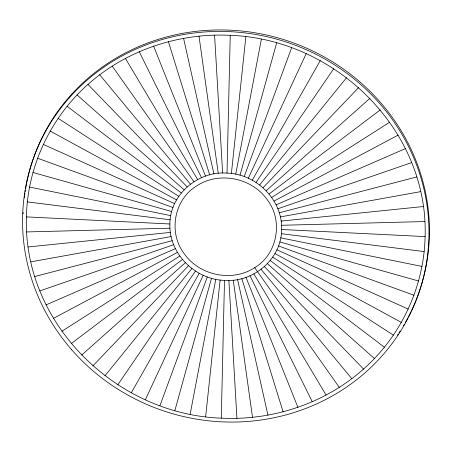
<?xml version="1.0" encoding="UTF-8"?>
<svg xmlns="http://www.w3.org/2000/svg" width="452" height="452" viewBox="0 0 452 452"><rect width="100%" height="100%" fill="white"/><g stroke="black" fill="none" stroke-linecap="round" stroke-linejoin="round"><path stroke-width="0.68" d="M221.282 418.151C116.35 414.507 22.928 323.779 26.408 216.887C27.442 166.681 50.392 117.689 87.965 84.428C126.492 50.082 178.851 32.73 230.232 35.335C335.164 38.979 428.592 129.701 425.106 236.594C424.072 286.805 401.122 335.796 363.555 369.052C325.022 403.399 272.663 420.75 221.282 418.151L224.503 280.387C195.309 279.596 168.76 253.657 169.89 223.983C169.856 194.58 198.253 170.732 227.011 173.099C256.211 173.884 282.754 199.824 281.624 229.503C281.658 258.9 253.261 282.749 224.503 280.387M227.011 173.099L230.232 35.335M205.654 416.789L220.124 280.003M231.39 173.478L245.86 36.697M190.151 414.252L215.779 279.291M235.735 174.189L261.363 39.228M174.867 410.563L211.496 278.257M240.018 175.223L276.647 42.923M159.901 405.738L207.298 276.906M244.216 176.579L291.619 47.748M145.335 399.811L203.219 275.245M248.295 178.241L306.179 53.675M131.266 392.816L199.275 273.285M252.239 180.201L320.248 60.67M117.78 384.799L195.496 271.036M256.018 182.444L333.734 68.687M104.96 375.804L191.902 268.516M259.612 184.964L346.554 77.682M92.886 365.888L188.518 265.736M262.996 187.744L358.628 87.592M81.631 355.119L185.365 262.719M266.149 190.761L369.883 98.361M71.263 343.56L182.461 259.482M269.053 194.004L380.251 109.921M254.691 267.669C277.432 254.182 283.432 221.039 267.516 200.106C252.38 177.935 219.361 170.997 196.829 185.812C174.082 199.298 168.082 232.447 183.998 253.374C199.14 275.545 232.153 282.489 254.691 267.669L339.311 387.387M61.851 331.276L179.823 256.041M271.692 197.445L389.664 122.204M53.449 318.349L177.466 252.414M274.048 201.067L398.071 135.131M46.104 304.863L175.41 248.634M276.104 204.846L405.41 148.623M39.872 290.89L173.664 244.718M277.856 208.762L411.642 162.596M34.781 276.522L172.235 240.69M279.279 212.79L416.733 176.964M30.872 261.844L171.138 236.577M280.376 216.903L420.642 191.637M28.165 246.956L170.381 232.407M281.133 221.079L423.354 206.53M26.674 231.938L169.963 228.198M281.551 225.282L424.84 221.548M26.408 216.887L169.89 223.983M281.624 229.503L425.106 236.594M27.374 201.903L170.161 219.779M281.353 233.701L424.14 251.583M29.566 187.066L170.771 215.621M280.743 237.859L421.953 266.414M32.962 172.478L171.726 211.536M279.788 241.95L418.552 281.003M37.55 158.223L173.009 207.541M278.505 245.944L413.964 295.258M43.296 144.391L174.625 203.66M276.895 249.82L408.218 309.095M50.166 131.063L176.546 199.925M274.969 253.555L401.348 322.417M58.122 118.328L178.777 196.36M272.737 257.126L393.393 335.152M67.111 106.265L181.297 192.976M270.217 260.505L384.403 347.221M77.077 94.943L184.088 189.806M267.426 263.68L374.437 358.543M87.965 84.428L187.139 186.857M264.375 266.623L363.555 369.052M99.694 74.795L190.428 184.156M261.087 269.324L351.82 378.686M112.203 66.099L193.936 181.721M125.413 58.393L197.637 179.563M253.877 273.923L326.101 395.093M139.244 51.72L201.513 177.692M250.001 275.793L312.27 401.76M153.607 46.132L205.536 176.127M245.978 277.358L297.908 407.348M168.415 41.657L209.688 174.873M241.831 278.613L283.105 411.828M183.574 38.324L213.937 173.935M237.582 279.545L267.94 415.162M198.993 36.149L218.259 173.325M233.26 280.155L252.521 417.337M214.581 35.149L222.627 173.048M228.893 280.438L236.938 418.332M25.685 188.241A204.129 194.36 18.1 0 1 284.737 39.912A204.129 194.36 18.1 0 1 411.602 310.439M411.004 311.694A204.129 194.36 18.1 0 1 408.506 316.66M407.862 317.892A204.129 194.36 18.1 0 1 405.184 322.762M404.144 324.57A204.129 194.36 18.1 0 1 403.438 325.768M400.15 331.096A204.129 194.36 18.1 0 1 399.014 332.847M398.246 334.011A204.129 194.36 18.1 0 1 397.472 335.164M23.12 213.824A204.129 194.36 18.1 0 1 23.171 212.434M24.301 197.874A204.129 194.36 18.1 0 1 24.555 195.801M24.736 194.428A204.129 194.36 18.1 0 1 24.928 193.049M25.131 191.671A204.129 194.36 18.1 0 1 25.346 190.298M71.732 349.803A204.129 194.36 18.1 0 0 417.563 296.568A204.129 194.36 18.1 0 0 187.981 33.849A204.129 194.36 18.1 0 0 71.732 349.803"/></g></svg>
